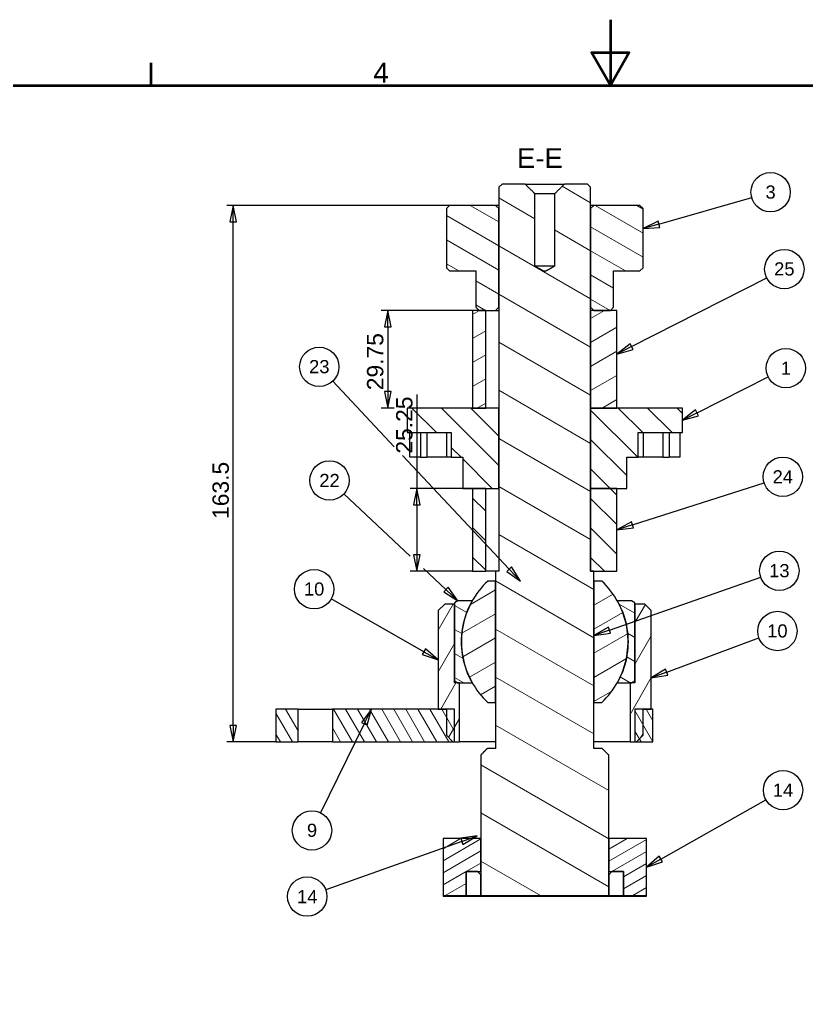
# Paper-space layout 'Drive Roller Asly Lower' of a CAD drawing. Header units: millimetres. Extents: x 0 to 420, y 0 to 297.
# Drawn here: x 119.9 to 239.9, y 146.8 to 297 of the extents above; entities that cross this region are included whole.
import ezdxf

# ---------------------------------------------------------------- set-up
doc = ezdxf.new("R2010")
doc.units = ezdxf.units.MM
for name, color, linetype, lineweight in [('2dTransBorder', 7, 'Continuous', 25), ('Dimensions', 5, 'Continuous', 25), ('Hatch', 7, 'Continuous', 25), ('Leader Lines', 5, 'Continuous', 25), ('Tangent Edges', 7, 'Continuous', 50), ('Visible Edges', 7, 'Continuous', 50)]:
    doc.layers.add(name, color=color, linetype=linetype, lineweight=lineweight)
doc.layers.add('Title', color=7, linetype='Continuous')
doc.styles.add('Current-ISO', font='ARIAL.TTF')
doc.styles.add('Text Style28', font='ARIAL.TTF')
doc.styles.add('Text Style30', font='ARIAL.TTF')
doc.styles.add('Text Style6', font='ARIAL.TTF')
pattern_1 = [(315, (0, 0), (2.245064, 2.245064), [])]
pattern_2 = [(330, (0, 0), (1.5875, 2.74963), [])]
pattern_3 = [(300, (0, 0), (1.374815, 0.79375), [])]
pattern_4 = [(60, (0, 0), (-2.74963, 1.5875), [])]
pattern_5 = [(30, (0, 0), (-0.79375, 1.374815), [])]
pattern_6 = [(30, (0, 0), (-1.5875, 2.74963), [])]

# ---------------------------------------------------------------- blocks, each defined once
blk = doc.blocks.new('2dTransSymbol1')
at = {"color": 179}
for points in [[(153, 266.21), (152.5, 268.71), (152, 266.21), (153, 266.21)], [(152, 189.46), (152.5, 186.96), (153, 189.46), (152, 189.46)]]:
    blk.add_solid(points, dxfattribs=at)
at = {"layer": 'Dimensions', "color": 179, "linetype": 'Continuous', "lineweight": 25, "true_color": 0x262659}
for p, q in [((185.5, 268.71), (151.5, 268.71)), ((152.5, 268.71), (152, 266.21)), ((152.5, 266.21), (152.5, 268.71)), ((153, 266.21), (152.5, 268.71)), ((152, 266.21), (153, 266.21)), ((152.5, 189.46), (152.5, 266.21)), ((152, 189.46), (152.5, 186.96)), ((153, 189.46), (152, 189.46)), ((152.5, 189.46), (152.5, 186.96)), ((152.5, 186.96), (153, 189.46)), ((159, 186.96), (151.5, 186.96))]:
    blk.add_line(p, q, dxfattribs=at)
for points in [[(153, 266.21), (152.5, 268.71), (152, 266.21), (153, 266.21)], [(152, 189.46), (152.5, 186.96), (153, 189.46), (152, 189.46)]]:
    blk.add_lwpolyline(points, dxfattribs=at)
at = {"layer": 'Dimensions', "linetype": 'Continuous', "lineweight": 25, "insert": (151.86, 220.93), "char_height": 2.489, "attachment_point": 7, "rotation": 90, "style": 'Text Style6'}
blk.add_mtext('163.5', dxfattribs=at)
blk = doc.blocks.new('2dTransSymbol3')
at = {"color": 179}
for points in [[(176.56, 250.21), (176.06, 252.71), (175.56, 250.21), (176.56, 250.21)], [(175.56, 240.33), (176.06, 237.83), (176.56, 240.33), (175.56, 240.33)]]:
    blk.add_solid(points, dxfattribs=at)
at = {"layer": 'Dimensions', "color": 179, "linetype": 'Continuous', "lineweight": 25, "true_color": 0x262659}
for p, q in [((189, 252.71), (175.06, 252.71)), ((176.06, 252.71), (175.56, 250.21)), ((176.06, 250.21), (176.06, 252.71)), ((176.56, 250.21), (176.06, 252.71)), ((175.56, 250.21), (176.56, 250.21)), ((176.06, 250.21), (176.06, 240.33)), ((175.56, 240.33), (176.06, 237.83)), ((176.56, 240.33), (175.56, 240.33)), ((176.06, 240.33), (176.06, 237.83)), ((176.06, 237.83), (176.56, 240.33)), ((177.06, 237.83), (175.06, 237.83)), ((189, 237.83), (180.2, 237.83))]:
    blk.add_line(p, q, dxfattribs=at)
for points in [[(176.56, 250.21), (176.06, 252.71), (175.56, 250.21), (176.56, 250.21)], [(175.56, 240.33), (176.06, 237.83), (176.56, 240.33), (175.56, 240.33)]]:
    blk.add_lwpolyline(points, dxfattribs=at)
at = {"layer": 'Dimensions', "color": 18, "linetype": 'Continuous', "lineweight": 25, "true_color": 0x000000, "insert": (175.42, 240.54), "char_height": 2.489, "attachment_point": 7, "rotation": 90, "style": 'Text Style6'}
blk.add_mtext('29.75', dxfattribs=at)
blk = doc.blocks.new('2dTransSymbol4')
at = {"color": 179}
for points in [[(181, 223.08), (180.5, 225.58), (180, 223.08), (181, 223.08)], [(180, 215.46), (180.5, 212.96), (181, 215.46), (180, 215.46)]]:
    blk.add_solid(points, dxfattribs=at)
at = {"layer": 'Dimensions', "color": 179, "linetype": 'Continuous', "lineweight": 25, "true_color": 0x262659}
for p, q in [((180.5, 239.88), (180.5, 225.58)), ((189, 225.58), (179.5, 225.58)), ((180.5, 225.58), (180, 223.08)), ((180.5, 223.08), (180.5, 225.58)), ((181, 223.08), (180.5, 225.58)), ((180, 223.08), (181, 223.08)), ((180.5, 223.08), (180.5, 215.46)), ((180, 215.46), (180.5, 212.96)), ((181, 215.46), (180, 215.46)), ((180.5, 215.46), (180.5, 212.96)), ((180.5, 212.96), (181, 215.46)), ((189, 212.96), (179.5, 212.96))]:
    blk.add_line(p, q, dxfattribs=at)
for points in [[(181, 223.08), (180.5, 225.58), (180, 223.08), (181, 223.08)], [(180, 215.46), (180.5, 212.96), (181, 215.46), (180, 215.46)]]:
    blk.add_lwpolyline(points, dxfattribs=at)
at = {"layer": 'Dimensions', "color": 18, "linetype": 'Continuous', "lineweight": 25, "true_color": 0x000000, "insert": (179.86, 230.88), "char_height": 2.489, "attachment_point": 7, "rotation": 90, "style": 'Text Style6'}
blk.add_mtext('25.25', dxfattribs=at)
blk = doc.blocks.new('2dTransSymbol5')
at = {"color": 179}
blk.add_solid([(217.27, 266.32), (215, 265.16), (217.54, 265.36), (217.27, 266.32)], dxfattribs=at)
at = {"layer": 'Leader Lines', "color": 179, "linetype": 'Continuous', "lineweight": 25, "true_color": 0x262659}
for p, q in [((217.41, 265.84), (231.57, 269.89)), ((217.27, 266.32), (215, 265.16)), ((217.41, 265.84), (215, 265.16)), ((217.54, 265.36), (217.27, 266.32)), ((215, 265.16), (217.54, 265.36))]:
    blk.add_line(p, q, dxfattribs=at)
blk.add_lwpolyline([(217.27, 266.32), (215, 265.16), (217.54, 265.36), (217.27, 266.32)], dxfattribs=at)
blk.add_circle((234.44, 270.71), 3, dxfattribs=at)
at = {"layer": 'Leader Lines', "linetype": 'Continuous', "lineweight": 25, "insert": (233.66, 269.71), "char_height": 2, "attachment_point": 7, "style": 'Text Style28'}
blk.add_mtext('3', dxfattribs=at)
blk = doc.blocks.new('2dTransSymbol6')
at = {"color": 179}
blk.add_solid([(223.01, 237.53), (221, 235.96), (223.46, 236.64), (223.01, 237.53)], dxfattribs=at)
at = {"layer": 'Leader Lines', "color": 179, "linetype": 'Continuous', "lineweight": 25, "true_color": 0x262659}
for p, q in [((223.23, 237.08), (234.09, 242.56)), ((223.01, 237.53), (221, 235.96)), ((223.46, 236.64), (223.01, 237.53)), ((223.23, 237.08), (221, 235.96)), ((221, 235.96), (223.46, 236.64))]:
    blk.add_line(p, q, dxfattribs=at)
blk.add_lwpolyline([(223.01, 237.53), (221, 235.96), (223.46, 236.64), (223.01, 237.53)], dxfattribs=at)
blk.add_circle((236.76, 243.9), 3, dxfattribs=at)
at = {"layer": 'Leader Lines', "color": 18, "linetype": 'Continuous', "lineweight": 25, "true_color": 0x000000, "insert": (235.99, 242.9), "char_height": 2, "attachment_point": 7, "style": 'Text Style28'}
blk.add_mtext('1', dxfattribs=at)
blk = doc.blocks.new('2dTransSymbol7')
at = {"color": 179}
blk.add_solid([(218.42, 198.06), (216.25, 196.72), (218.77, 197.12), (218.42, 198.06)], dxfattribs=at)
at = {"layer": 'Leader Lines', "color": 179, "linetype": 'Continuous', "lineweight": 25, "true_color": 0x262659}
for p, q in [((218.6, 197.59), (232.66, 202.81)), ((218.42, 198.06), (216.25, 196.72)), ((218.6, 197.59), (216.25, 196.72)), ((216.25, 196.72), (218.77, 197.12)), ((218.77, 197.12), (218.42, 198.06))]:
    blk.add_line(p, q, dxfattribs=at)
blk.add_lwpolyline([(218.42, 198.06), (216.25, 196.72), (218.77, 197.12), (218.42, 198.06)], dxfattribs=at)
blk.add_circle((235.47, 203.85), 3, dxfattribs=at)
at = {"layer": 'Leader Lines', "linetype": 'Continuous', "lineweight": 25, "insert": (233.92, 202.84), "char_height": 2, "attachment_point": 7, "style": 'Text Style28'}
blk.add_mtext('10', dxfattribs=at)
blk = doc.blocks.new('2dTransSymbol8')
at = {"color": 179}
blk.add_solid([(172.94, 189.49), (173.59, 191.96), (172.04, 189.93), (172.94, 189.49)], dxfattribs=at)
at = {"layer": 'Leader Lines', "color": 179, "linetype": 'Continuous', "lineweight": 25, "true_color": 0x262659}
for p, q in [((173.59, 191.96), (172.04, 189.93)), ((172.49, 189.71), (173.59, 191.96)), ((172.94, 189.49), (173.59, 191.96)), ((172.49, 189.71), (165.83, 176.15)), ((172.04, 189.93), (172.94, 189.49))]:
    blk.add_line(p, q, dxfattribs=at)
blk.add_lwpolyline([(172.94, 189.49), (173.59, 191.96), (172.04, 189.93), (172.94, 189.49)], dxfattribs=at)
blk.add_circle((164.51, 173.47), 3, dxfattribs=at)
at = {"layer": 'Leader Lines', "linetype": 'Continuous', "lineweight": 25, "insert": (163.74, 172.46), "char_height": 2, "attachment_point": 7, "style": 'Text Style28'}
blk.add_mtext('9', dxfattribs=at)
blk = doc.blocks.new('2dTransSymbol9')
at = {"color": 179}
blk.add_solid([(217.43, 169.54), (215.5, 167.87), (217.93, 168.67), (217.43, 169.54)], dxfattribs=at)
at = {"layer": 'Leader Lines', "color": 179, "linetype": 'Continuous', "lineweight": 25, "true_color": 0x262659}
for p, q in [((217.68, 169.1), (233.71, 178.13)), ((217.43, 169.54), (215.5, 167.87)), ((217.68, 169.1), (215.5, 167.87)), ((215.5, 167.87), (217.93, 168.67)), ((217.93, 168.67), (217.43, 169.54))]:
    blk.add_line(p, q, dxfattribs=at)
blk.add_lwpolyline([(217.43, 169.54), (215.5, 167.87), (217.93, 168.67), (217.43, 169.54)], dxfattribs=at)
blk.add_circle((236.33, 179.6), 3, dxfattribs=at)
at = {"layer": 'Leader Lines', "linetype": 'Continuous', "lineweight": 25, "insert": (234.77, 178.6), "char_height": 2, "attachment_point": 7, "style": 'Text Style28'}
blk.add_mtext('14', dxfattribs=at)
blk = doc.blocks.new('2dTransSymbol12')
at = {"color": 179}
blk.add_solid([(184.59, 209.8), (186.75, 208.46), (185.27, 210.53), (184.59, 209.8)], dxfattribs=at)
at = {"layer": 'Leader Lines', "color": 179, "linetype": 'Continuous', "lineweight": 25, "true_color": 0x262659}
for p, q in [((179.5, 215.25), (169.37, 224.75)), ((184.93, 210.17), (181.5, 213.38)), ((185.27, 210.53), (184.59, 209.8)), ((186.75, 208.46), (185.27, 210.53)), ((184.59, 209.8), (186.75, 208.46)), ((184.93, 210.17), (186.75, 208.46))]:
    blk.add_line(p, q, dxfattribs=at)
blk.add_lwpolyline([(184.59, 209.8), (186.75, 208.46), (185.27, 210.53), (184.59, 209.8)], dxfattribs=at)
blk.add_circle((167.18, 226.79), 3, dxfattribs=at)
at = {"layer": 'Leader Lines', "color": 18, "linetype": 'Continuous', "lineweight": 25, "true_color": 0x010000, "insert": (165.63, 225.79), "char_height": 2, "attachment_point": 7, "style": 'Text Style28'}
blk.add_mtext('22', dxfattribs=at)
blk = doc.blocks.new('2dTransSymbol20')
at = {"color": 179}
blk.add_solid([(209.7, 204.46), (207.5, 203.17), (210.03, 203.52), (209.7, 204.46)], dxfattribs=at)
at = {"layer": 'Leader Lines', "color": 179, "linetype": 'Continuous', "lineweight": 25, "true_color": 0x262659}
for p, q in [((209.86, 203.99), (232.94, 212.04)), ((209.7, 204.46), (207.5, 203.17)), ((210.03, 203.52), (209.7, 204.46)), ((209.86, 203.99), (207.5, 203.17)), ((207.5, 203.17), (210.03, 203.52))]:
    blk.add_line(p, q, dxfattribs=at)
blk.add_lwpolyline([(209.7, 204.46), (207.5, 203.17), (210.03, 203.52), (209.7, 204.46)], dxfattribs=at)
blk.add_circle((235.77, 213.03), 3, dxfattribs=at)
at = {"layer": 'Leader Lines', "linetype": 'Continuous', "lineweight": 25, "insert": (234.22, 212.02), "char_height": 2, "attachment_point": 7, "style": 'Text Style28'}
blk.add_mtext('13', dxfattribs=at)
blk = doc.blocks.new('2dTransSymbol21')
at = {"color": 179}
blk.add_solid([(213, 247.63), (211, 246.05), (213.46, 246.74), (213, 247.63)], dxfattribs=at)
at = {"layer": 'Leader Lines', "color": 179, "linetype": 'Continuous', "lineweight": 25, "true_color": 0x262659}
for p, q in [((213.23, 247.18), (233.87, 257.65)), ((213, 247.63), (211, 246.05)), ((213.23, 247.18), (211, 246.05)), ((211, 246.05), (213.46, 246.74)), ((213.46, 246.74), (213, 247.63))]:
    blk.add_line(p, q, dxfattribs=at)
blk.add_lwpolyline([(213, 247.63), (211, 246.05), (213.46, 246.74), (213, 247.63)], dxfattribs=at)
blk.add_circle((236.53, 259), 3, dxfattribs=at)
at = {"layer": 'Leader Lines', "linetype": 'Continuous', "lineweight": 25, "insert": (234.98, 258), "char_height": 2, "attachment_point": 7, "style": 'Text Style28'}
blk.add_mtext('25', dxfattribs=at)
blk = doc.blocks.new('2dTransSymbol22')
at = {"color": 179}
blk.add_solid([(187.53, 171.33), (189.72, 172.64), (187.2, 172.27), (187.53, 171.33)], dxfattribs=at)
at = {"layer": 'Leader Lines', "color": 179, "linetype": 'Continuous', "lineweight": 25, "true_color": 0x262659}
for p, q in [((187.36, 171.8), (166.61, 164.39)), ((189.72, 172.64), (187.2, 172.27)), ((187.2, 172.27), (187.53, 171.33)), ((187.36, 171.8), (189.72, 172.64)), ((187.53, 171.33), (189.72, 172.64))]:
    blk.add_line(p, q, dxfattribs=at)
blk.add_lwpolyline([(187.53, 171.33), (189.72, 172.64), (187.2, 172.27), (187.53, 171.33)], dxfattribs=at)
blk.add_circle((163.78, 163.38), 3, dxfattribs=at)
at = {"layer": 'Leader Lines', "linetype": 'Continuous', "lineweight": 25, "insert": (162.23, 162.37), "char_height": 2, "attachment_point": 7, "style": 'Text Style28'}
blk.add_mtext('14', dxfattribs=at)
blk = doc.blocks.new('2dTransSymbol23')
at = {"color": 179}
blk.add_solid([(194.21, 212.94), (196.29, 211.46), (194.94, 213.62), (194.21, 212.94)], dxfattribs=at)
at = {"layer": 'Leader Lines', "color": 179, "linetype": 'Continuous', "lineweight": 25, "true_color": 0x262659}
for p, q in [((177.06, 231.93), (167.67, 241.93)), ((194.58, 213.28), (178.33, 230.58)), ((194.94, 213.62), (194.21, 212.94)), ((194.58, 213.28), (196.29, 211.46)), ((196.29, 211.46), (194.94, 213.62)), ((194.21, 212.94), (196.29, 211.46))]:
    blk.add_line(p, q, dxfattribs=at)
blk.add_lwpolyline([(194.21, 212.94), (196.29, 211.46), (194.94, 213.62), (194.21, 212.94)], dxfattribs=at)
blk.add_circle((165.62, 244.11), 3, dxfattribs=at)
at = {"layer": 'Leader Lines', "linetype": 'Continuous', "lineweight": 25, "insert": (164.07, 243.11), "char_height": 2, "attachment_point": 7, "style": 'Text Style28'}
blk.add_mtext('23', dxfattribs=at)
blk = doc.blocks.new('2dTransSymbol54')
at = {"color": 179}
blk.add_solid([(213.23, 220.51), (211, 219.27), (213.54, 219.55), (213.23, 220.51)], dxfattribs=at)
at = {"layer": 'Leader Lines', "color": 179, "linetype": 'Continuous', "lineweight": 25, "true_color": 0x262659}
for p, q in [((213.38, 220.03), (233.45, 226.44)), ((213.23, 220.51), (211, 219.27)), ((213.38, 220.03), (211, 219.27)), ((211, 219.27), (213.54, 219.55)), ((213.54, 219.55), (213.23, 220.51))]:
    blk.add_line(p, q, dxfattribs=at)
blk.add_lwpolyline([(213.23, 220.51), (211, 219.27), (213.54, 219.55), (213.23, 220.51)], dxfattribs=at)
blk.add_circle((236.3, 227.36), 3, dxfattribs=at)
at = {"layer": 'Leader Lines', "color": 18, "linetype": 'Continuous', "lineweight": 25, "true_color": 0x000000, "insert": (234.74, 226.35), "char_height": 2, "attachment_point": 7, "style": 'Text Style28'}
blk.add_mtext('24', dxfattribs=at)
blk = doc.blocks.new('2dTransSymbol55')
at = {"color": 179}
blk.add_solid([(181.33, 200.26), (183.75, 199.46), (181.83, 201.13), (181.33, 200.26)], dxfattribs=at)
at = {"layer": 'Leader Lines', "color": 179, "linetype": 'Continuous', "lineweight": 25, "true_color": 0x262659}
for p, q in [((181.58, 200.69), (167.44, 208.74)), ((181.83, 201.13), (181.33, 200.26)), ((181.33, 200.26), (183.75, 199.46)), ((181.58, 200.69), (183.75, 199.46)), ((183.75, 199.46), (181.83, 201.13))]:
    blk.add_line(p, q, dxfattribs=at)
blk.add_lwpolyline([(181.33, 200.26), (183.75, 199.46), (181.83, 201.13), (181.33, 200.26)], dxfattribs=at)
blk.add_circle((164.83, 210.22), 3, dxfattribs=at)
at = {"layer": 'Leader Lines', "linetype": 'Continuous', "lineweight": 25, "insert": (163.28, 209.22), "char_height": 2, "attachment_point": 7, "style": 'Text Style28'}
blk.add_mtext('10', dxfattribs=at)
blk = doc.blocks.new('Default Border')
at = {"layer": '2dTransBorder', "color": 179, "linetype": 'Continuous', "lineweight": 50, "true_color": 0x262659}
for points in [[(210, 297), (210, 287), (207.11, 292), (212.89, 292), (210, 287)], [(140, 287), (140, 290.45)], [(10, 10), (10, 287), (410, 287), (410, 10), (10, 10)]]:
    blk.add_lwpolyline(points, dxfattribs=at)
at = {"layer": '2dTransBorder', "color": 179, "lineweight": 211, "insert": (173.86, 287.4), "char_height": 3.05, "attachment_point": 7, "style": 'Current-ISO'}
blk.add_mtext('4', dxfattribs=at)
blk = doc.blocks.new('Title')
at = {"layer": '2dTransBorder'}
blk.add_blockref('Default Border', (-10, -10), dxfattribs=at)

psp = doc.layouts.new('Drive Roller Asly Lower')

# ---------------------------------------------------------------- hatches: boundary and pattern name
at = {"layer": 'Hatch', "linetype": 'Continuous', "lineweight": 9, "true_color": 0x1e1e47}
h = psp.add_hatch(dxfattribs=at)
h.set_pattern_fill('ANSI31', color=179, scale=50.8, angle=-75, style=0)
h.set_pattern_definition([(330, (0, 0), (3.175, 5.49926), [])])
h.paths.add_polyline_path([(201.49, 259.46), (200.82, 259.05), (200.54, 258.89), (200.39, 258.81), (200.3, 258.76), (200.23, 258.72), (200.18, 258.7), (200.14, 258.68), (200.11, 258.67), (200.08, 258.66), (200.05, 258.66), (200.03, 258.65), (200, 258.65), (199.98, 258.65), (199.95, 258.66), (199.93, 258.66), (199.9, 258.67), (199.87, 258.68), (199.82, 258.7), (199.77, 258.72), (199.71, 258.76), (199.61, 258.81), (199.46, 258.89), (199.19, 259.05), (198.51, 259.46), (198.51, 270.46), (198.47, 270.5), (198.42, 270.55), (198.37, 270.59), (198.32, 270.64), (198.27, 270.69), (198.22, 270.74), (198.17, 270.8), (198.12, 270.85), (198.06, 270.9), (198.01, 270.96), (197.95, 271.02), (197.89, 271.08), (197.83, 271.14), (197.76, 271.2), (197.7, 271.27), (197.63, 271.34), (197.56, 271.4), (197.49, 271.48), (197.41, 271.55), (197.34, 271.63), (197.26, 271.7), (197.18, 271.79), (197.09, 271.87), (197.01, 271.96), (193.5, 271.96), (193, 271.46), (193, 212.96), (192.5, 212.96), (192.5, 185.96), (191.25, 185.96), (191.21, 185.92), (191.17, 185.88), (191.13, 185.84), (191.09, 185.8), (191.05, 185.76), (191.01, 185.72), (190.97, 185.68), (190.93, 185.64), (190.89, 185.59), (190.85, 185.55), (190.81, 185.51), (190.77, 185.47), (190.73, 185.43), (190.68, 185.39), (190.64, 185.35), (190.6, 185.3), (190.56, 185.26), (190.51, 185.22), (190.47, 185.17), (190.43, 185.13), (190.39, 185.09), (190.34, 185.04), (190.3, 185), (190.25, 184.96), (190.25, 163.54), (209.75, 163.54), (209.75, 184.96), (209.71, 185), (209.66, 185.04), (209.62, 185.09), (209.58, 185.13), (209.53, 185.17), (209.49, 185.22), (209.45, 185.26), (209.41, 185.3), (209.36, 185.35), (209.32, 185.39), (209.28, 185.43), (209.24, 185.47), (209.2, 185.51), (209.15, 185.55), (209.11, 185.59), (209.07, 185.64), (209.03, 185.68), (208.99, 185.72), (208.95, 185.76), (208.91, 185.8), (208.87, 185.84), (208.83, 185.88), (208.79, 185.92), (208.75, 185.96), (207.5, 185.96), (207.5, 212.96), (207, 212.96), (207, 271.46), (206.5, 271.96), (203, 271.96), (202.91, 271.87), (202.83, 271.79), (202.75, 271.7), (202.67, 271.63), (202.59, 271.55), (202.52, 271.48), (202.44, 271.4), (202.38, 271.34), (202.31, 271.27), (202.24, 271.2), (202.18, 271.14), (202.12, 271.08), (202.06, 271.02), (202, 270.96), (201.94, 270.9), (201.89, 270.85), (201.83, 270.8), (201.78, 270.74), (201.73, 270.69), (201.68, 270.64), (201.63, 270.59), (201.59, 270.55), (201.54, 270.5), (201.49, 270.46)])
h = psp.add_hatch(dxfattribs=at)
h.set_pattern_fill('ANSI31', color=179, scale=25.4, angle=-75, style=0)
h.set_pattern_definition(pattern_2)
h.paths.add_polyline_path([(185, 259.21), (185.5, 258.71), (189.5, 258.71), (189.5, 253.21), (190, 252.71), (192.5, 252.71), (193, 253.21), (193, 268.21), (192.5, 268.71), (185.5, 268.71), (185, 268.21)])
h = psp.add_hatch(dxfattribs=at)
h.set_pattern_fill('ANSI31', color=179, scale=25.4, angle=-75, style=0)
h.set_pattern_definition(pattern_2)
h.paths.add_polyline_path([(214.5, 258.71), (215, 259.21), (215, 268.21), (214.5, 268.71), (207.5, 268.71), (207, 268.21), (207, 253.21), (207.5, 252.71), (210, 252.71), (210.5, 253.21), (210.5, 258.71)])
h = psp.add_hatch(dxfattribs=at)
h.set_pattern_fill('ANSI31', color=179, scale=25.4, angle=-15, style=0)
h.set_pattern_definition(pattern_6)
h.paths.add_polyline_path([(191, 237.83), (191, 252.71), (189, 252.71), (189, 237.83)])
h = psp.add_hatch(dxfattribs=at)
h.set_pattern_fill('ANSI31', color=179, scale=25.4, angle=-15, style=0)
h.set_pattern_definition(pattern_6)
h.paths.add_polyline_path([(211, 252.71), (207, 252.71), (207, 237.83), (211, 237.83)])
h = psp.add_hatch(dxfattribs=at)
h.set_pattern_fill('ANSI31', color=179, scale=25.4, angle=-90, style=0)
h.set_pattern_definition(pattern_1)
h.paths.add_polyline_path([(193, 237.83), (179, 237.83), (179, 234.08), (185.75, 234.08), (185.75, 230.33), (187.5, 230.33), (187.5, 225.58), (193, 225.58)])
h = psp.add_hatch(dxfattribs=at)
h.set_pattern_fill('ANSI31', color=179, scale=25.4, angle=-90, style=0)
h.set_pattern_definition(pattern_1)
h.paths.add_polyline_path([(221, 237.83), (207, 237.83), (207, 225.58), (212.5, 225.58), (212.5, 230.33), (214.25, 230.33), (214.25, 234.08), (221, 234.08)])
h = psp.add_hatch(dxfattribs=at)
h.set_pattern_fill('ANSI31', color=179, scale=25.4, angle=-90, style=0)
h.set_pattern_definition(pattern_1)
h.paths.add_polyline_path([(191, 212.96), (191, 225.58), (189, 225.58), (189, 212.96)])
h = psp.add_hatch(dxfattribs=at)
h.set_pattern_fill('ANSI31', color=179, scale=25.4, angle=-90, style=0)
h.set_pattern_definition(pattern_1)
h.paths.add_polyline_path([(211, 225.58), (207, 225.58), (207, 212.96), (211, 212.96)])
h = psp.add_hatch(dxfattribs=at)
h.set_pattern_fill('ANSI31', color=179, scale=25.4, angle=-15, style=0)
h.set_pattern_definition(pattern_6)
h.paths.add_polyline_path([(192.5, 211.46), (191.3, 211.46), (190.72, 210.87), (190.16, 210.23), (189.62, 209.52), (189.14, 208.78), (188.71, 208.01), (188.35, 207.24), (188.04, 206.47), (187.78, 205.65), (187.57, 204.79), (187.42, 203.91), (187.33, 203.05), (187.3, 202.21), (187.33, 201.37), (187.42, 200.5), (187.57, 199.63), (187.78, 198.77), (188.04, 197.94), (188.35, 197.17), (188.71, 196.4), (189.14, 195.63), (189.62, 194.89), (190.16, 194.19), (190.72, 193.54), (191.3, 192.96), (192.5, 192.96)])
h = psp.add_hatch(dxfattribs=at)
h.set_pattern_fill('ANSI31', color=179, scale=25.4, angle=-15, style=0)
h.set_pattern_definition(pattern_6)
h.paths.add_polyline_path([(208.7, 211.46), (207.5, 211.46), (207.5, 192.96), (208.7, 192.96), (209.29, 193.54), (209.85, 194.19), (210.38, 194.89), (210.87, 195.63), (211.3, 196.4), (211.66, 197.17), (211.96, 197.94), (212.23, 198.77), (212.44, 199.63), (212.59, 200.5), (212.67, 201.37), (212.7, 202.21), (212.67, 203.05), (212.59, 203.91), (212.44, 204.79), (212.23, 205.65), (211.96, 206.47), (211.66, 207.24), (211.3, 208.01), (210.87, 208.78), (210.38, 209.52), (209.85, 210.23), (209.29, 210.87)])
h = psp.add_hatch(dxfattribs=at)
h.set_pattern_fill('ANSI31', color=179, scale=25.4, angle=15, style=0)
h.set_pattern_definition(pattern_4)
h.paths.add_polyline_path([(185, 187.96), (186, 186.96), (187, 186.96), (187, 195.96), (186.25, 195.96), (186.25, 207.96), (184.75, 207.96), (183.75, 206.96), (183.75, 191.96), (185, 191.96)])
h = psp.add_hatch(dxfattribs=at)
h.set_pattern_fill('ANSI31', color=179, scale=25.4, angle=-75, style=0)
h.set_pattern_definition(pattern_2)
h.paths.add_polyline_path([(186.25, 196.25), (186.75, 195.96), (188.95, 195.96), (188.69, 196.44), (188.45, 196.93), (188.24, 197.41), (188.06, 197.9), (187.88, 198.42), (187.73, 198.95), (187.6, 199.49), (187.49, 200.04), (187.41, 200.59), (187.35, 201.14), (187.31, 201.68), (187.3, 202.21), (187.31, 202.73), (187.35, 203.27), (187.41, 203.82), (187.49, 204.37), (187.6, 204.93), (187.73, 205.47), (187.88, 206), (188.06, 206.51), (188.24, 207), (188.45, 207.48), (188.69, 207.97), (188.95, 208.46), (186.75, 208.46), (186.25, 208.17)])
h = psp.add_hatch(dxfattribs=at)
h.set_pattern_fill('ANSI31', color=179, scale=25.4, angle=-75, style=0)
h.set_pattern_definition(pattern_2)
h.paths.add_polyline_path([(213.25, 195.96), (213.75, 196.25), (213.75, 208.17), (213.25, 208.46), (211.06, 208.46), (211.32, 207.97), (211.55, 207.48), (211.76, 207), (211.95, 206.51), (212.12, 206), (212.27, 205.47), (212.41, 204.93), (212.52, 204.37), (212.6, 203.82), (212.66, 203.27), (212.69, 202.73), (212.7, 202.21), (212.69, 201.68), (212.66, 201.14), (212.6, 200.59), (212.52, 200.04), (212.41, 199.49), (212.27, 198.95), (212.12, 198.42), (211.95, 197.9), (211.76, 197.41), (211.55, 196.93), (211.32, 196.44), (211.06, 195.96)])
h = psp.add_hatch(dxfattribs=at)
h.set_pattern_fill('ANSI31', color=179, scale=25.4, angle=15, style=0)
h.set_pattern_definition(pattern_4)
h.paths.add_polyline_path([(214, 186.96), (215, 187.96), (215, 191.96), (216.25, 191.96), (216.25, 206.96), (215.25, 207.96), (213.75, 207.96), (213.75, 195.96), (213, 195.96), (213, 186.96)])
h = psp.add_hatch(dxfattribs=at)
h.set_pattern_fill('ANSI31', color=179, scale=12.7, angle=-105, style=0)
h.set_pattern_definition(pattern_3)
h.paths.add_polyline_path([(159, 191.96), (159, 186.96), (162.38, 186.96), (162.38, 191.96)])
h = psp.add_hatch(dxfattribs=at)
h.set_pattern_fill('ANSI31', color=179, scale=12.7, angle=-105, style=0)
h.set_pattern_definition(pattern_3)
h.paths.add_polyline_path([(167.62, 191.96), (167.62, 186.96), (186.25, 186.96), (186.25, 191.96)])
h = psp.add_hatch(dxfattribs=at)
h.set_pattern_fill('ANSI31', color=179, scale=12.7, angle=-105, style=0)
h.set_pattern_definition(pattern_3)
h.paths.add_polyline_path([(216.5, 186.96), (216.5, 191.96), (213.75, 191.96), (213.75, 186.96)])
h = psp.add_hatch(dxfattribs=at)
h.set_pattern_fill('ANSI31', color=179, scale=12.7, angle=-15, style=0, double=1)
h.set_pattern_definition(pattern_5)
h.paths.add_polyline_path([(190.25, 172.21), (184.5, 172.21), (184.5, 163.54), (188, 163.54), (188, 167.21), (190.25, 167.21)])
h = psp.add_hatch(dxfattribs=at)
h.set_pattern_fill('ANSI31', color=179, scale=12.7, angle=-15, style=0, double=1)
h.set_pattern_definition(pattern_5)
h.paths.add_polyline_path([(215.5, 172.21), (209.75, 172.21), (209.75, 167.21), (212, 167.21), (212, 163.54), (215.5, 163.54)])

# ---------------------------------------------------------------- linework, layer by layer
at = {"layer": 'Tangent Edges', "color": 179, "linetype": 'Continuous', "lineweight": 25, "true_color": 0x262659}
for p, q in [((179.41, 230.33), (179.41, 234.08)), ((220.6, 234.08), (220.6, 230.33)), ((181.04, 230.33), (182, 230.33)), ((185, 230.33), (182, 230.33)), ((185.75, 230.33), (185, 230.33)), ((215, 230.33), (214.25, 230.33)), ((218, 230.33), (215, 230.33)), ((218, 230.33), (218.97, 230.33)), ((220.6, 230.33), (218.97, 230.33))]:
    psp.add_line(p, q, dxfattribs=at).dxf.unprotected_set("ltscale", 0)
at = {"layer": 'Tangent Edges', "color": 179, "linetype": 'Continuous', "lineweight": 25, "true_color": 0x1a1a3e}
for p, q in [((181.04, 234.08), (181.04, 230.33)), ((182, 234.08), (182, 230.33)), ((185, 234.08), (185, 230.33)), ((215, 234.08), (215, 230.33)), ((218, 234.08), (218, 230.33)), ((218.97, 234.08), (218.97, 230.33))]:
    psp.add_line(p, q, dxfattribs=at).dxf.unprotected_set("ltscale", 0)
at = {"layer": 'Visible Edges', "color": 179, "linetype": 'Continuous', "lineweight": 25, "true_color": 0x262659}
for p, q in [((193.5, 271.96), (193, 271.46)), ((197.01, 271.96), (193.5, 271.96)), ((197.01, 271.96), (203, 271.96)), ((206.5, 271.96), (203, 271.96)), ((207, 271.46), (206.5, 271.96)), ((193, 271.46), (193, 212.96)), ((201.49, 270.46), (198.51, 270.46)), ((198.51, 259.46), (198.51, 270.46)), ((201.49, 270.46), (201.49, 259.46)), ((207, 212.96), (207, 271.46)), ((185.5, 268.71), (185, 268.21)), ((185, 268.21), (185, 259.21)), ((192.5, 268.71), (185.5, 268.71)), ((193, 268.71), (192.5, 268.71)), ((193, 268.21), (192.5, 268.71)), ((193, 253.21), (193, 268.21)), ((207.5, 268.71), (207, 268.71)), ((207.5, 268.71), (207, 268.21)), ((207, 268.21), (207, 253.21)), ((214.5, 268.71), (207.5, 268.71)), ((215, 268.21), (214.5, 268.71)), ((215, 259.21), (215, 268.21)), ((185, 259.21), (185.5, 258.71)), ((185.5, 258.71), (189.5, 258.71)), ((189.5, 258.71), (189.5, 253.21)), ((201.49, 259.46), (198.51, 259.46)), ((210.5, 258.71), (214.5, 258.71)), ((210.5, 253.21), (210.5, 258.71)), ((214.5, 258.71), (215, 259.21)), ((189, 252.71), (189, 237.83)), ((191, 252.71), (189, 252.71)), ((189.5, 253.21), (190, 252.71)), ((190, 252.71), (192.5, 252.71)), ((191, 237.83), (191, 252.71)), ((192.5, 252.71), (193, 253.21)), ((192.5, 252.71), (193, 252.71)), ((207, 253.21), (207.5, 252.71)), ((207, 252.71), (207, 237.83)), ((211, 252.71), (207, 252.71)), ((207.5, 252.71), (210, 252.71)), ((210, 252.71), (210.5, 253.21)), ((211, 237.83), (211, 252.71)), ((179, 237.83), (179, 234.08)), ((193, 237.83), (179, 237.83)), ((189, 237.83), (191, 237.83)), ((193, 225.58), (193, 237.83)), ((207, 237.83), (211, 237.83)), ((207, 237.83), (207, 225.58)), ((221, 237.83), (207, 237.83)), ((221, 234.08), (221, 237.83)), ((179, 234.08), (185.75, 234.08)), ((185.75, 234.08), (185.75, 230.33)), ((214.25, 234.08), (221, 234.08)), ((214.25, 230.33), (214.25, 234.08)), ((181.04, 230.33), (179.41, 230.33)), ((185.75, 230.33), (187.5, 230.33)), ((187.5, 230.33), (187.5, 225.58)), ((212.5, 230.33), (214.25, 230.33)), ((212.5, 225.58), (212.5, 230.33)), ((187.5, 225.58), (193, 225.58)), ((189, 225.58), (189, 212.96)), ((191, 225.58), (189, 225.58)), ((191, 212.96), (191, 225.58)), ((207, 225.58), (207, 212.96)), ((211, 225.58), (207, 225.58)), ((207, 225.58), (212.5, 225.58)), ((211, 212.96), (211, 225.58)), ((189, 212.96), (191, 212.96)), ((192.5, 212.96), (191, 212.96)), ((192.5, 212.96), (192.5, 185.96)), ((193, 212.96), (192.5, 212.96)), ((207, 212.96), (211, 212.96)), ((207.5, 212.96), (207, 212.96)), ((207.5, 185.96), (207.5, 212.96)), ((192.5, 211.46), (191.3, 211.46)), ((192.5, 192.96), (192.5, 211.46)), ((207.5, 211.46), (207.5, 192.96)), ((208.7, 211.46), (207.5, 211.46)), ((184.75, 207.96), (183.75, 206.96)), ((186.25, 207.96), (184.75, 207.96)), ((186.75, 208.46), (186.25, 208.17)), ((186.25, 208.17), (186.25, 196.25)), ((186.25, 195.96), (186.25, 207.96)), ((188.95, 208.46), (186.75, 208.46)), ((213.25, 208.46), (211.06, 208.46)), ((213.75, 208.17), (213.25, 208.46)), ((213.75, 196.25), (213.75, 208.17)), ((213.75, 207.96), (213.75, 195.96)), ((215.25, 207.96), (213.75, 207.96)), ((216.25, 206.96), (215.25, 207.96)), ((183.75, 206.96), (183.75, 191.96)), ((216.25, 191.96), (216.25, 206.96)), ((186.25, 196.25), (186.75, 195.96)), ((187, 195.96), (186.25, 195.96)), ((186.75, 195.96), (188.95, 195.96)), ((187, 186.96), (187, 195.96)), ((211.06, 195.96), (213.25, 195.96)), ((213, 195.96), (213, 186.96)), ((213.75, 195.96), (213, 195.96)), ((213.25, 195.96), (213.75, 196.25)), ((191.3, 192.96), (192.5, 192.96)), ((207.5, 192.96), (208.7, 192.96)), ((162.38, 191.96), (159, 191.96)), ((159, 191.96), (159, 186.96)), ((162.38, 191.96), (167.62, 191.96)), ((162.38, 186.96), (162.38, 191.96)), ((186.25, 191.96), (167.62, 191.96)), ((167.62, 191.96), (167.62, 186.96)), ((183.75, 191.96), (185, 191.96)), ((185, 191.96), (185, 187.96)), ((186.25, 186.96), (186.25, 191.96)), ((213.75, 191.96), (213.75, 186.96)), ((216.5, 191.96), (213.75, 191.96)), ((215, 191.96), (216.25, 191.96)), ((215, 187.96), (215, 191.96)), ((216.5, 186.96), (216.5, 191.96)), ((185, 187.96), (186, 186.96)), ((214, 186.96), (215, 187.96)), ((159, 186.96), (162.38, 186.96)), ((167.62, 186.96), (162.38, 186.96)), ((167.62, 186.96), (186.25, 186.96)), ((186, 186.96), (187, 186.96)), ((192.5, 186.96), (187, 186.96)), ((213, 186.96), (207.5, 186.96)), ((213, 186.96), (214, 186.96)), ((213.75, 186.96), (216.5, 186.96)), ((190.25, 184.96), (190.25, 163.54)), ((192.5, 185.96), (191.25, 185.96)), ((208.75, 185.96), (207.5, 185.96)), ((209.75, 163.54), (209.75, 184.96)), ((184.5, 172.21), (184.5, 163.54)), ((190.25, 172.21), (184.5, 172.21)), ((190.25, 167.21), (190.25, 172.21)), ((209.75, 172.21), (209.75, 167.21)), ((215.5, 172.21), (209.75, 172.21)), ((215.5, 163.54), (215.5, 172.21)), ((188, 167.21), (190.25, 167.21)), ((188, 163.54), (188, 167.21)), ((188, 167.21), (188, 163.54)), ((189.75, 167.21), (188, 167.21)), ((190.25, 166.71), (189.75, 167.21)), ((190.25, 163.54), (190.25, 166.71)), ((209.75, 167.21), (212, 167.21)), ((210.25, 167.21), (209.75, 166.71)), ((209.75, 166.71), (209.75, 163.54)), ((212, 167.21), (210.25, 167.21)), ((212, 167.21), (212, 163.54)), ((212, 163.54), (212, 167.21)), ((184.5, 163.54), (188, 163.54)), ((184.51, 163.45), (188.01, 163.45)), ((188, 163.54), (190.25, 163.54)), ((188.01, 163.45), (190.26, 163.45)), ((190.25, 163.54), (209.75, 163.54)), ((190.26, 163.45), (209.75, 163.45)), ((209.75, 163.54), (212, 163.54)), ((209.75, 163.45), (212, 163.45)), ((212, 163.54), (215.5, 163.54)), ((212, 163.45), (215.5, 163.45))]:
    psp.add_line(p, q, dxfattribs=at).dxf.unprotected_set("ltscale", 0)
for points in [[(198.51, 270.46), (198.47, 270.5), (198.42, 270.55), (198.37, 270.59), (198.32, 270.64), (198.27, 270.69), (198.22, 270.74), (198.17, 270.8), (198.12, 270.85), (198.06, 270.9), (198.01, 270.96), (197.95, 271.02), (197.89, 271.08), (197.83, 271.14), (197.76, 271.2), (197.7, 271.27), (197.63, 271.34), (197.56, 271.4), (197.49, 271.48), (197.41, 271.55), (197.34, 271.63), (197.26, 271.7), (197.18, 271.79), (197.09, 271.87), (197.01, 271.96)], [(203, 271.96), (202.91, 271.87), (202.83, 271.79), (202.75, 271.7), (202.67, 271.63), (202.59, 271.55), (202.52, 271.48), (202.44, 271.4), (202.38, 271.34), (202.31, 271.27), (202.24, 271.2), (202.18, 271.14), (202.12, 271.08), (202.06, 271.02), (202, 270.96), (201.94, 270.9), (201.89, 270.85), (201.83, 270.8), (201.78, 270.74), (201.73, 270.69), (201.68, 270.64), (201.63, 270.59), (201.59, 270.55), (201.54, 270.5), (201.49, 270.46)], [(201.49, 259.46), (200.82, 259.05), (200.54, 258.89), (200.39, 258.81), (200.3, 258.76), (200.23, 258.72), (200.18, 258.7), (200.14, 258.68), (200.11, 258.67), (200.08, 258.66), (200.05, 258.66), (200.03, 258.65), (200, 258.65), (199.98, 258.65), (199.95, 258.66), (199.93, 258.66), (199.9, 258.67), (199.87, 258.68), (199.82, 258.7), (199.77, 258.72), (199.71, 258.76), (199.61, 258.81), (199.46, 258.89), (199.19, 259.05), (198.51, 259.46)], [(191.3, 211.46), (190.96, 211.12), (190.62, 210.77), (190.29, 210.39), (189.97, 209.99), (189.66, 209.58), (189.37, 209.15), (189.09, 208.71), (188.84, 208.26), (188.61, 207.81), (188.4, 207.36), (188.21, 206.91), (188.04, 206.45), (187.88, 205.98), (187.73, 205.48), (187.61, 204.98), (187.51, 204.47), (187.43, 203.96), (187.37, 203.45), (187.33, 202.94), (187.31, 202.45), (187.31, 201.97), (187.33, 201.47), (187.37, 200.97), (187.43, 200.46), (187.51, 199.95), (187.61, 199.44), (187.73, 198.93), (187.88, 198.44), (188.04, 197.96), (188.21, 197.5), (188.4, 197.06), (188.61, 196.61), (188.84, 196.16), (189.09, 195.71), (189.37, 195.27), (189.66, 194.84), (189.97, 194.42), (190.29, 194.03), (190.62, 193.65), (190.96, 193.3), (191.3, 192.96)], [(208.7, 192.96), (209.05, 193.3), (209.38, 193.65), (209.71, 194.03), (210.03, 194.42), (210.34, 194.84), (210.64, 195.27), (210.91, 195.71), (211.17, 196.16), (211.4, 196.61), (211.61, 197.06), (211.8, 197.5), (211.97, 197.96), (212.13, 198.44), (212.27, 198.93), (212.4, 199.44), (212.5, 199.95), (212.58, 200.46), (212.64, 200.97), (212.68, 201.47), (212.7, 201.97), (212.7, 202.45), (212.68, 202.94), (212.64, 203.45), (212.58, 203.96), (212.5, 204.47), (212.4, 204.98), (212.27, 205.48), (212.13, 205.98), (211.97, 206.45), (211.8, 206.91), (211.61, 207.36), (211.4, 207.81), (211.17, 208.26), (210.91, 208.71), (210.64, 209.15), (210.34, 209.58), (210.03, 209.99), (209.71, 210.39), (209.38, 210.77), (209.05, 211.12), (208.7, 211.46)], [(188.95, 195.96), (188.71, 196.41), (188.49, 196.86), (188.29, 197.3), (188.11, 197.75), (187.95, 198.22), (187.8, 198.7), (187.67, 199.2), (187.55, 199.7), (187.46, 200.21), (187.39, 200.72), (187.34, 201.23), (187.31, 201.72), (187.3, 202.21), (187.31, 202.69), (187.34, 203.19), (187.39, 203.69), (187.46, 204.2), (187.55, 204.71), (187.67, 205.22), (187.8, 205.72), (187.95, 206.2), (188.11, 206.67), (188.29, 207.11), (188.49, 207.56), (188.71, 208.01), (188.95, 208.46)], [(211.06, 208.46), (211.3, 208.01), (211.52, 207.56), (211.72, 207.11), (211.89, 206.67), (212.06, 206.2), (212.21, 205.72), (212.34, 205.22), (212.45, 204.71), (212.54, 204.2), (212.61, 203.69), (212.66, 203.19), (212.69, 202.69), (212.7, 202.21), (212.69, 201.72), (212.66, 201.23), (212.61, 200.72), (212.54, 200.21), (212.45, 199.7), (212.34, 199.2), (212.21, 198.7), (212.06, 198.22), (211.89, 197.75), (211.72, 197.3), (211.52, 196.86), (211.3, 196.41), (211.06, 195.96)], [(191.25, 185.96), (191.21, 185.92), (191.17, 185.88), (191.13, 185.84), (191.09, 185.8), (191.05, 185.76), (191.01, 185.72), (190.97, 185.68), (190.93, 185.64), (190.89, 185.59), (190.85, 185.55), (190.81, 185.51), (190.77, 185.47), (190.73, 185.43), (190.68, 185.39), (190.64, 185.35), (190.6, 185.3), (190.56, 185.26), (190.51, 185.22), (190.47, 185.17), (190.43, 185.13), (190.39, 185.09), (190.34, 185.04), (190.3, 185), (190.25, 184.96)], [(209.75, 184.96), (209.71, 185), (209.66, 185.04), (209.62, 185.09), (209.58, 185.13), (209.53, 185.17), (209.49, 185.22), (209.45, 185.26), (209.41, 185.3), (209.36, 185.35), (209.32, 185.39), (209.28, 185.43), (209.24, 185.47), (209.2, 185.51), (209.15, 185.55), (209.11, 185.59), (209.07, 185.64), (209.03, 185.68), (208.99, 185.72), (208.95, 185.76), (208.91, 185.8), (208.87, 185.84), (208.83, 185.88), (208.79, 185.92), (208.75, 185.96)]]:
    psp.add_lwpolyline(points, dxfattribs=at).dxf.unprotected_set("ltscale", 0)
for major_axis, start_param, end_param in [((-15.5, 0), 0.010172, 0.023537), ((-12, 0), 0.01314, 0.030404), ((12, 0), 3.154732, 3.171996), ((9.75, 0), 3.157765, 3.179016), ((-9.75, 0), 0.016172, 0.037423), ((9.75, 0), 6.245762, 6.267013), ((-9.75, 0), 3.10417, 3.125421), ((-12, 0), 3.111189, 3.128453), ((12, 0), 6.252782, 6.270046), ((-15.5, 0), 3.118056, 3.13142)]:
    psp.add_ellipse((200, 163.61), major_axis=major_axis, ratio=0.428603, start_param=start_param, end_param=end_param, dxfattribs=at).dxf.unprotected_set("ltscale", 0)

# ---------------------------------------------------------------- block references
at = {"layer": 'Dimensions'}
for name in ['2dTransSymbol1', '2dTransSymbol3', '2dTransSymbol4']:
    psp.add_blockref(name, (0, 0), dxfattribs=at)
at = {"layer": 'Leader Lines'}
for name in ['2dTransSymbol5', '2dTransSymbol21', '2dTransSymbol23', '2dTransSymbol6', '2dTransSymbol12', '2dTransSymbol54', '2dTransSymbol20', '2dTransSymbol55', '2dTransSymbol7', '2dTransSymbol8', '2dTransSymbol9', '2dTransSymbol22']:
    psp.add_blockref(name, (0, 0), dxfattribs=at)
at = {"layer": 'Title'}
psp.add_blockref('Title', (10, 10), dxfattribs=at)

# ---------------------------------------------------------------- texts
at = {"linetype": 'Continuous', "lineweight": 50, "insert": (195.77, 274.41), "char_height": 3, "attachment_point": 7, "style": 'Text Style30'}
psp.add_mtext('E-E ', dxfattribs=at)

doc.saveas('drawing.dxf')
